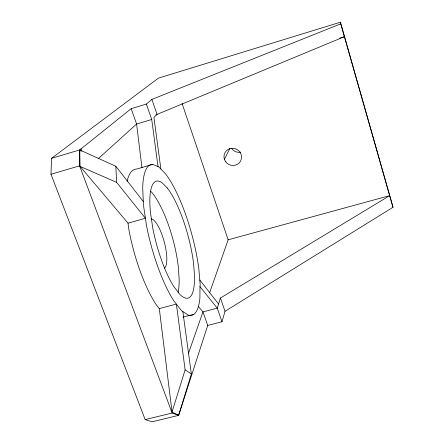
<?xml version="1.0" encoding="UTF-8"?>
<svg xmlns="http://www.w3.org/2000/svg" width="444" height="444" viewBox="0 0 444 444"><rect width="100%" height="100%" fill="white"/><g stroke="black" fill="none" stroke-linecap="round" stroke-linejoin="round"><path stroke-width="0.67" d="M199.983 286.63L199.9 298.224A78.066 21.084 74.8 0 1 188.423 315.212L181.574 310.745L173.815 300.86A78.066 21.084 74.8 0 1 146.365 224.814L143.406 204.651L142.702 187.529A78.066 21.084 74.8 0 1 152.703 164.38L158.874 166.938L165.717 174.087A78.066 21.084 74.8 0 1 198.812 268.676L200.211 284.676L199.983 286.63L217.255 308.164L221.983 321.745L207.731 325.43L178.638 415.362L152.17 421.8L145.177 419.608L50.993 174.27L51.543 158.33L158.342 78.161L340.454 22.2L393.007 207.27L225.025 311.294L221.983 321.745M145.177 419.608L172.155 413.025L178.638 415.362L191.364 373.942L182.845 311.577M340.454 22.2L340.703 23.854L151.892 99.406L146.353 104.074L131.169 108.675L79.715 149.928L79.587 165.828L128.005 223.154L128.904 229.709A77.833 22.544 74.9 0 0 156.665 305.4L159.307 308.597L176.357 304.096L185.131 369.858L172.033 412.038L178.638 415.362M209.673 292.657L228.144 239.804L389.693 195.638L220.429 298.024L217.255 308.164L202.952 311.899L188.534 353.158M224.403 159.318L229.892 148.363M98.368 158.591L136.597 124.037L151.726 119.497L146.353 104.074M155.833 114.907L344.372 36.708L339.76 38.112M51.543 158.33L79.715 149.928L115.812 166.261L143.279 201.487M50.993 174.27L79.587 165.828L172.155 413.025L159.307 308.597M152.703 164.38L136.785 169.02A77.833 22.544 74.9 0 0 127.117 181.235M128.005 223.154L145.404 218.254L116.644 182.373L80.07 166.395L79.715 149.928L80.575 150.977M182.972 317.144L193.928 314.28M151.071 218.964L152.553 219.275A25.702 7.415 74.9 0 1 166.85 259.157L166.533 263.603A25.702 7.415 74.9 0 1 164.485 268.121M185.131 369.858L191.364 373.942M150.499 191.153L151.915 192.485A60.384 17.46 74.9 0 1 178.283 266.583L179.154 279.121A60.384 17.46 74.9 0 1 178.105 292.563M198.129 306.188L202.952 311.899L207.731 325.43M199.806 280.009L218.559 304.001M80.986 148.912L81.851 151.254M131.169 108.675L136.597 124.037L141.969 167.71M151.892 99.406L157.082 114.386L153.913 117.416L160.883 169.036M220.429 298.024L225.025 311.294M182.079 103.463L228.144 239.804M340.703 23.854L393.007 207.27M151.726 119.497L158.008 166.583M115.812 166.261L116.644 182.373M240.67 152.148A8.314 8.053 26.2 0 1 231.735 148.468M167.344 188.073L162.021 182.717A60.567 16.328 74.8 0 0 150.494 212.837L152.797 228.244A60.567 16.328 74.8 0 0 173.687 286.363L179.648 294.178A60.567 16.328 74.8 0 0 194.489 275.002L193.44 262.476A60.567 16.328 74.8 0 0 167.344 188.073M225.369 161.327A8.852 8.536 25.4 0 0 240.587 161.028A8.852 8.536 25.4 0 0 232.34 148.285A8.852 8.536 25.4 0 0 225.369 161.327"/></g></svg>
